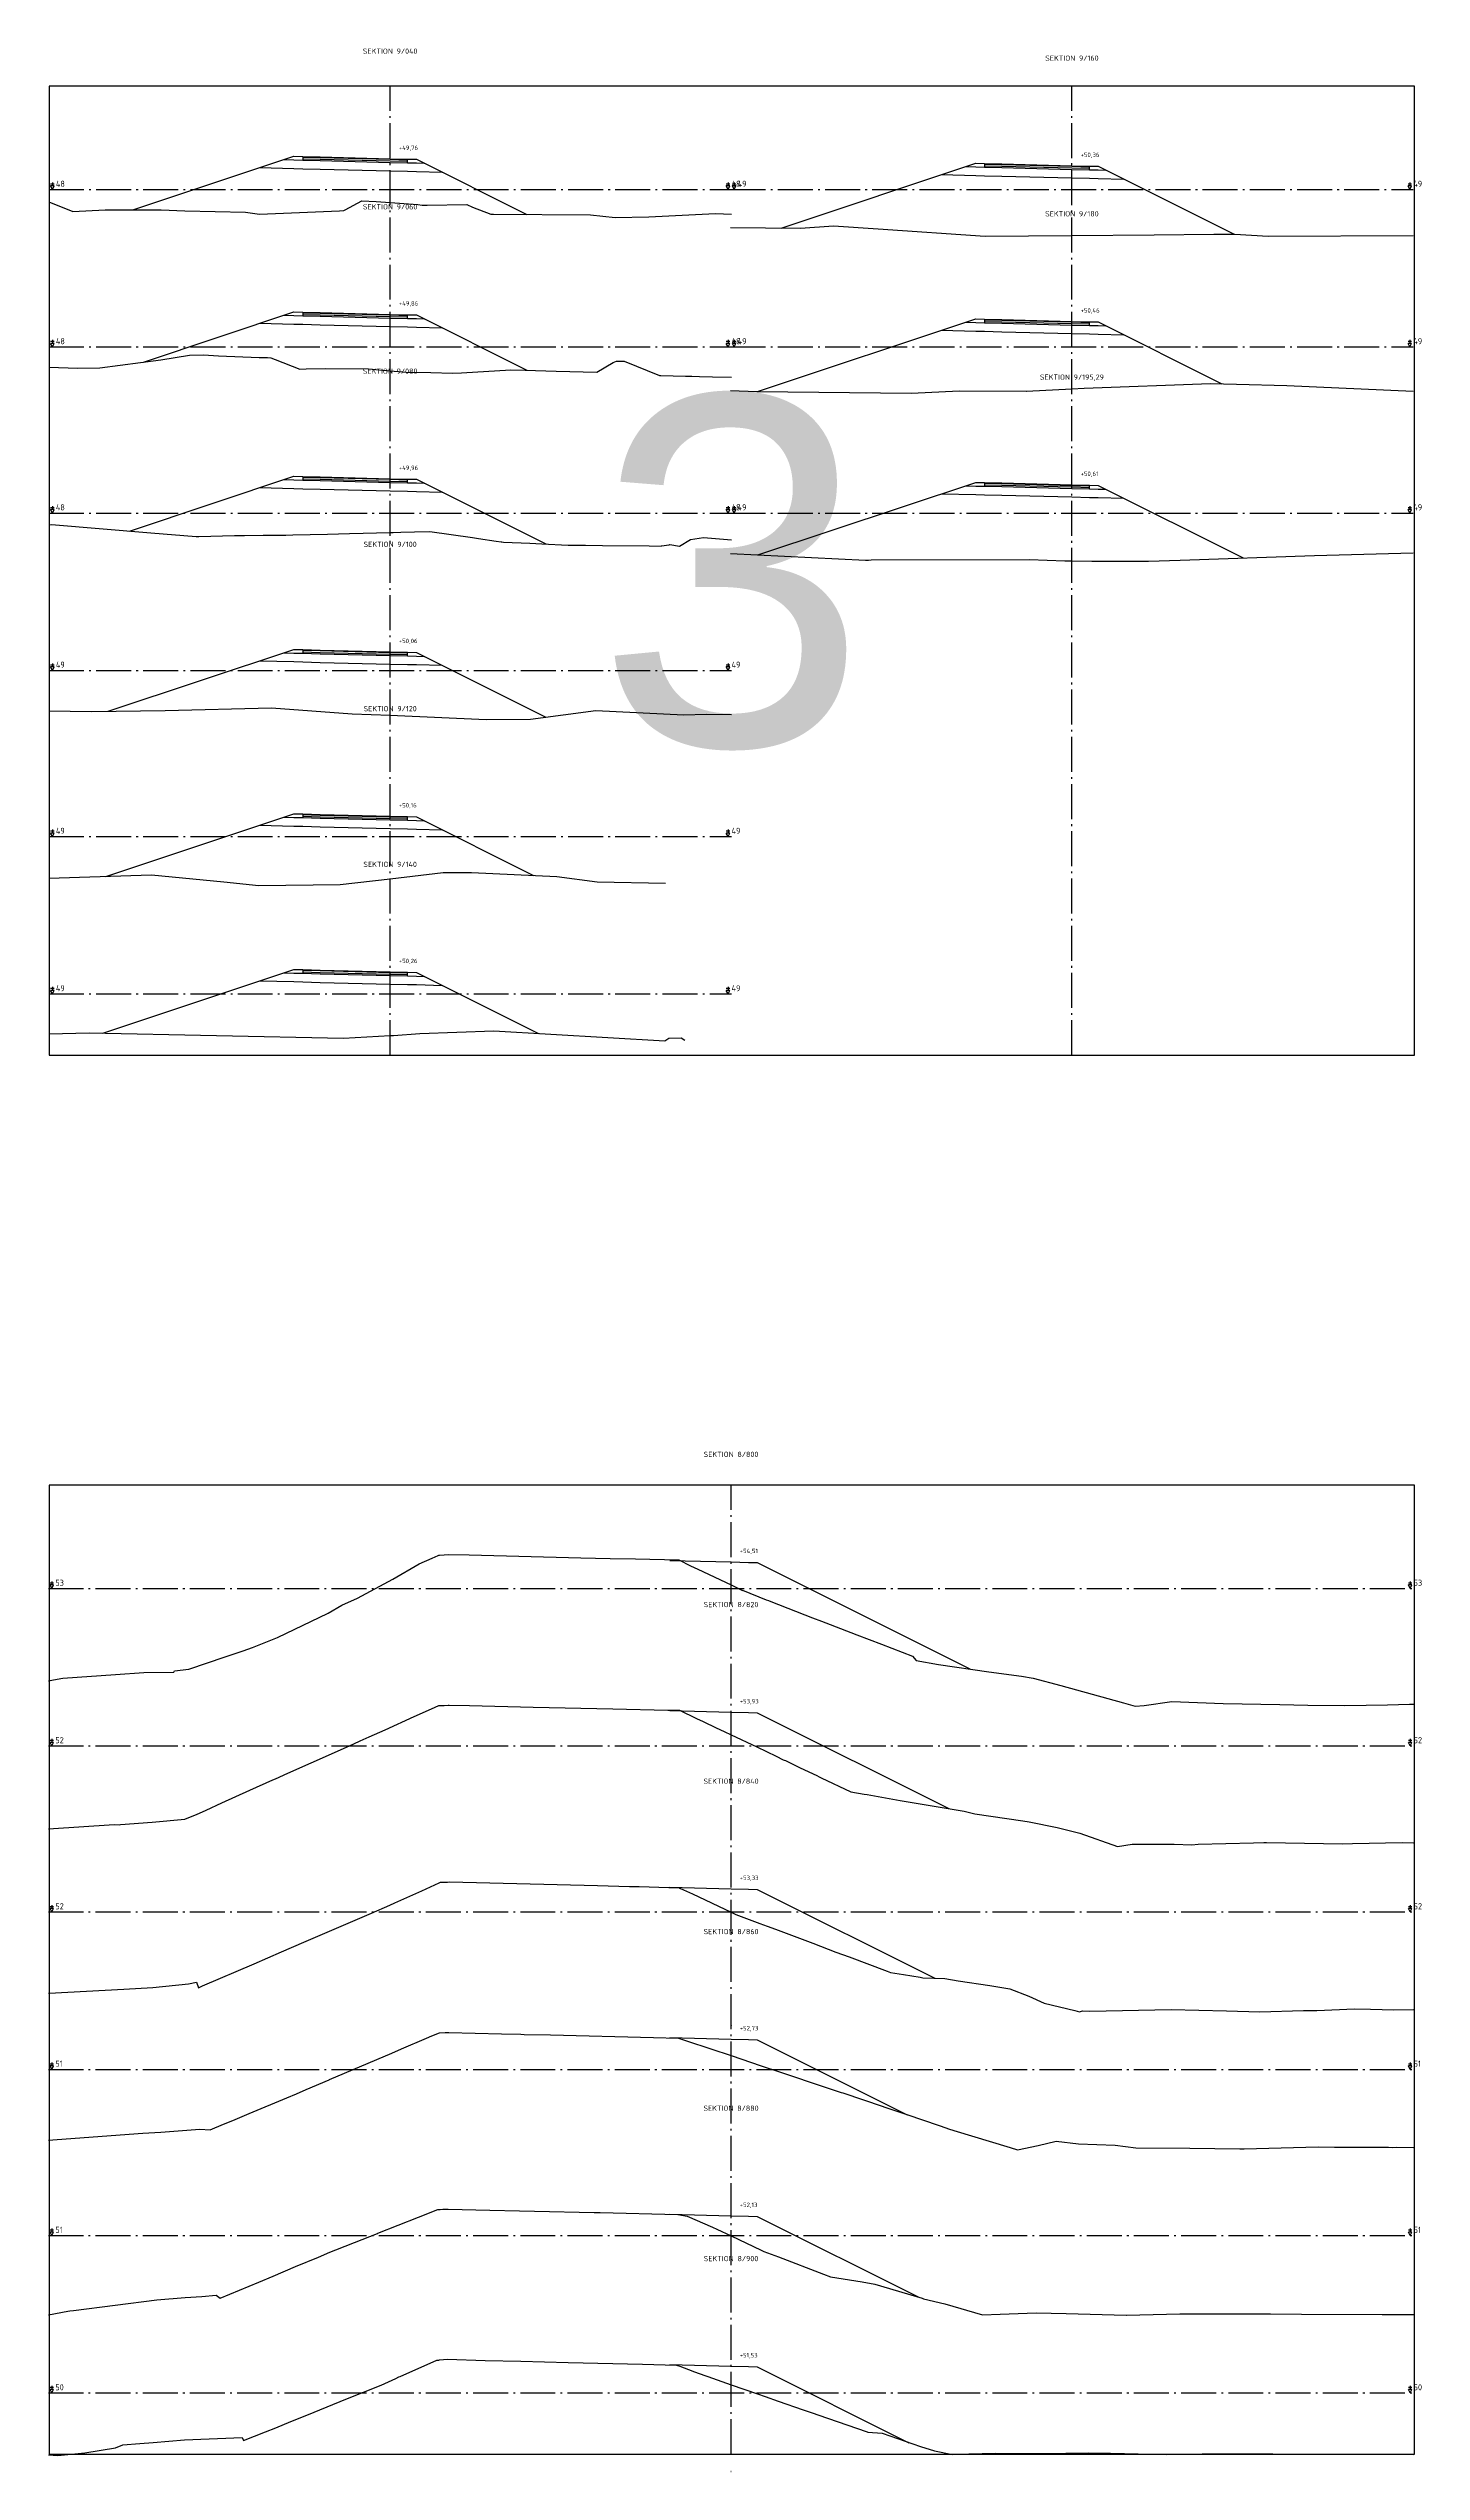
# Model space of a CAD drawing. Header units: metres. Extents: x 164066 to 165347, y 6228109 to 6230364.
# Drawn here: x 164237.7 to 164316.3, y 6229083.2 to 6229221.7 of the extents above; entities that cross this region are included whole.
import ezdxf
from ezdxf.enums import TextEntityAlignment as Align

# ---------------------------------------------------------------- set-up
doc = ezdxf.new("R2010")
doc.units = ezdxf.units.M
doc.header["$LTSCALE"] = 0.1
doc.linetypes.add('CENTRUMLINJE', pattern=[27, 20, -3, 1, -3])
doc.layers.get('DEFPOINTS').update_dxf_attribs({"color": 5})
for name, color, linetype in [('M-000', 7, 'Continuous'), ('M-372A', 3, 'Continuous'), ('M-374C', 6, 'Continuous'), ('M-374D', 4, 'Continuous'), ('M-374E', 4, 'Continuous'), ('M-374F', 4, 'Continuous'), ('M-374G', 4, 'Continuous'), ('M-374O', 4, 'Continuous'), ('M-374P', 4, 'Continuous'), ('M-374Q', 4, 'Continuous'), ('M-378A', 7, 'CENTRUMLINJE'), ('M-378AT', 4, 'Continuous'), ('M-378B', 4, 'CENTRUMLINJE'), ('M-378BT', 4, 'Continuous'), ('T19202X', 4, 'Continuous')]:
    doc.layers.add(name, color=color, linetype=linetype)
doc.styles.add('ARIAL', font='ARIAL.TTF')
doc.styles.add('ISO35', font='ISO3098', dxfattribs={"height": 3.5})
doc.styles.add('P_ISO_25', font='ISO', dxfattribs={"height": 2.5})
doc.styles.add('P_ISO_30', font='ISO', dxfattribs={"height": 3})

msp = doc.modelspace()

# ---------------------------------------------------------------- linework, layer by layer
at = {"layer": 'DEFPOINTS', "flags": 128}
msp.add_lwpolyline([(164237.76, 6229164.15), (164315.86, 6229164.15), (164315.86, 6229219.55), (164237.76, 6229219.55), (164237.76, 6229164.15)], dxfattribs=at)
at = {"layer": 'M-000'}
for points in [[(164237.76, 6229164.15), (164315.86, 6229164.15), (164315.86, 6229219.55), (164237.76, 6229219.55), (164237.76, 6229164.15)], [(164237.76, 6229084.15), (164315.86, 6229084.15), (164315.86, 6229139.55), (164237.76, 6229139.55), (164237.76, 6229084.15)]]:
    msp.add_lwpolyline(points, dxfattribs=at)
at = {"layer": 'M-372A', "linetype": 'Continuous'}
for points in [[(164237.74, 6229212.94), (164239.1, 6229212.4), (164240.96, 6229212.49), (164244.16, 6229212.48), (164245.51, 6229212.43), (164248.98, 6229212.35), (164249.79, 6229212.23), (164254.36, 6229212.43), (164254.62, 6229212.44), (164254.68, 6229212.48), (164255.64, 6229213), (164256.47, 6229212.97), (164257.26, 6229212.91), (164258.84, 6229212.79), (164259.09, 6229212.76), (164259.38, 6229212.75), (164261.64, 6229212.79), (164261.98, 6229212.64), (164263.03, 6229212.23), (164263.08, 6229212.23), (164263.18, 6229212.23), (164268.73, 6229212.21), (164270.14, 6229212.05), (164272.05, 6229212.09), (164275.88, 6229212.28), (164276.79, 6229212.23)], [(164276.74, 6229211.48), (164280.74, 6229211.43), (164282.63, 6229211.58), (164285.18, 6229211.4), (164291.29, 6229210.99), (164296.26, 6229211.02), (164300.96, 6229211.05), (164304.38, 6229211.09), (164305.59, 6229211.09), (164307.48, 6229210.99), (164315.79, 6229211.02)], [(164237.74, 6229203.49), (164239.4, 6229203.43), (164240.65, 6229203.46), (164244.15, 6229203.91), (164245.78, 6229204.17), (164246.59, 6229204.19), (164247.45, 6229204.13), (164249.76, 6229204.05), (164250.25, 6229204.04), (164250.43, 6229204.03), (164250.68, 6229203.93), (164252.1, 6229203.38), (164252.45, 6229203.39), (164253.55, 6229203.41), (164256.03, 6229203.39), (164257.26, 6229203.28), (164258.18, 6229203.2), (164259.58, 6229203.18), (164260.82, 6229203.14), (164261.35, 6229203.17), (164264.17, 6229203.33), (164264.98, 6229203.32), (164266.75, 6229203.27), (164269.08, 6229203.21), (164270.01, 6229203.75), (164270.2, 6229203.83), (164270.65, 6229203.84), (164272.67, 6229203.01), (164272.75, 6229203.01), (164274.15, 6229202.98), (164274.51, 6229202.97), (164274.95, 6229202.96), (164275.7, 6229202.94), (164276.79, 6229202.91)], [(164276.74, 6229202.16), (164278.24, 6229202.09), (164287.09, 6229202.01), (164289.82, 6229202.14), (164293.65, 6229202.11), (164293.66, 6229202.11), (164296.26, 6229202.25), (164296.96, 6229202.29), (164304.19, 6229202.55), (164305.68, 6229202.52), (164308.56, 6229202.44), (164315.79, 6229202.11)], [(164237.74, 6229194.48), (164237.89, 6229194.49), (164243.57, 6229194.01), (164246.16, 6229193.8), (164246.31, 6229193.81), (164248.36, 6229193.86), (164248.93, 6229193.87), (164249.99, 6229193.88), (164251.3, 6229193.89), (164251.7, 6229193.9), (164253.68, 6229193.94), (164254.93, 6229193.98), (164257.26, 6229194.03), (164257.27, 6229194.03), (164257.43, 6229194.04), (164257.88, 6229194.05), (164258.65, 6229194.07), (164259.54, 6229194.09), (164261.97, 6229193.74), (164262.32, 6229193.69), (164263.32, 6229193.54), (164263.62, 6229193.5), (164263.62, 6229193.5), (164263.65, 6229193.5), (164263.75, 6229193.49), (164265.25, 6229193.42), (164265.93, 6229193.39), (164267.44, 6229193.32), (164268.43, 6229193.31), (164269.4, 6229193.3), (164272.07, 6229193.27), (164272.76, 6229193.26), (164272.79, 6229193.27), (164273.23, 6229193.33), (164273.26, 6229193.34), (164273.81, 6229193.26), (164274.44, 6229193.63), (164275.18, 6229193.74), (164276.79, 6229193.61)], [(164276.74, 6229192.83), (164284.46, 6229192.46), (164284.63, 6229192.46), (164284.78, 6229192.47), (164293.84, 6229192.5), (164295.85, 6229192.41), (164296.26, 6229192.41), (164297.4, 6229192.39), (164300.65, 6229192.39), (164302.45, 6229192.46), (164310.14, 6229192.72), (164315.79, 6229192.87)], [(164237.74, 6229183.84), (164240.18, 6229183.8), (164244.39, 6229183.86), (164250.48, 6229184), (164255.09, 6229183.67), (164257.26, 6229183.58), (164262.76, 6229183.35), (164265.29, 6229183.36), (164269.03, 6229183.85), (164274.06, 6229183.6), (164275.33, 6229183.64), (164276.79, 6229183.63)], [(164237.74, 6229174.26), (164243.6, 6229174.45), (164247.74, 6229174.05), (164249.75, 6229173.84), (164254.4, 6229173.9), (164257.26, 6229174.23), (164260.3, 6229174.59), (164261.29, 6229174.6), (164261.92, 6229174.59), (164266.79, 6229174.37), (164269.11, 6229174.06), (164273.02, 6229173.99)], [(164237.74, 6229165.36), (164240.07, 6229165.43), (164254.6, 6229165.12), (164257.26, 6229165.27), (164257.46, 6229165.28), (164258.96, 6229165.39), (164263.19, 6229165.53), (164272.98, 6229164.97), (164273.2, 6229165.11), (164273.91, 6229165.13), (164274.12, 6229165.01)]]:
    msp.add_lwpolyline(points, dxfattribs=at)
at = {"layer": 'M-372A', "color": 3, "linetype": 'Continuous'}
for points in [[(164237.71, 6229128.36), (164238.01, 6229128.42), (164238.54, 6229128.53), (164241.55, 6229128.73), (164243.17, 6229128.84), (164244.89, 6229128.86), (164244.93, 6229128.94), (164245.74, 6229129.03), (164247.82, 6229129.75), (164248.85, 6229130.08), (164249.39, 6229130.28), (164250.82, 6229130.85), (164253.72, 6229132.24), (164254.5, 6229132.7), (164255.4, 6229133.09), (164257.42, 6229134.19), (164258.93, 6229135.05), (164259.66, 6229135.38), (164260, 6229135.53), (164260.04, 6229135.55), (164260.08, 6229135.55), (164260.35, 6229135.57), (164260.59, 6229135.59), (164261.79, 6229135.57), (164268.17, 6229135.41), (164269.85, 6229135.37), (164271.29, 6229135.34), (164273.78, 6229135.28), (164274.45, 6229134.95), (164274.86, 6229134.76), (164276.76, 6229133.85), (164277.42, 6229133.53), (164277.42, 6229133.55), (164278.77, 6229133.01), (164278.9, 6229132.96), (164279.03, 6229132.91), (164281.43, 6229131.98), (164281.94, 6229131.78), (164282.44, 6229131.59), (164283.95, 6229131), (164285.36, 6229130.46), (164287.14, 6229129.77), (164287.36, 6229129.54), (164288.62, 6229129.31), (164291.51, 6229128.89), (164293.38, 6229128.64), (164294.05, 6229128.53), (164295.63, 6229128.1), (164299.21, 6229127.11), (164299.88, 6229126.92), (164300.4, 6229126.96), (164301.98, 6229127.19), (164304.92, 6229127.08), (164308.15, 6229127.01), (164309.76, 6229126.97), (164311.87, 6229126.96), (164314.32, 6229127), (164315.57, 6229127.03), (164315.81, 6229127.04)], [(164237.71, 6229119.91), (164241.48, 6229120.15), (164241.76, 6229120.13), (164241.84, 6229120.15), (164243.65, 6229120.28), (164245.52, 6229120.45), (164246.12, 6229120.71), (164246.18, 6229120.73), (164246.74, 6229120.98), (164247.64, 6229121.39), (164249.24, 6229122.11), (164250.55, 6229122.7), (164250.7, 6229122.76), (164251.4, 6229123.08), (164252.75, 6229123.68), (164254.76, 6229124.58), (164255.19, 6229124.77), (164255.55, 6229124.93), (164256.06, 6229125.16), (164256.98, 6229125.57), (164258.64, 6229126.32), (164259.62, 6229126.76), (164260.05, 6229126.95), (164260.36, 6229126.96), (164260.58, 6229126.97), (164260.63, 6229126.98), (164261.8, 6229126.95), (164265.44, 6229126.87), (164270, 6229126.77), (164273.14, 6229126.7), (164273.65, 6229126.69), (164273.81, 6229126.69), (164274.79, 6229126.22), (164275.16, 6229126.05), (164275.92, 6229125.69), (164276.36, 6229125.48), (164276.76, 6229125.29), (164278.24, 6229124.59), (164279.34, 6229124.06), (164279.75, 6229123.86), (164279.81, 6229123.84), (164279.87, 6229123.81), (164280.72, 6229123.4), (164281.66, 6229122.95), (164281.81, 6229122.88), (164281.91, 6229122.83), (164283.62, 6229122.02), (164284.37, 6229121.89), (164284.54, 6229121.87), (164284.75, 6229121.83), (164284.97, 6229121.8), (164286.44, 6229121.52), (164290.1, 6229120.92), (164290.7, 6229120.76), (164293.46, 6229120.36), (164293.82, 6229120.31), (164295.41, 6229119.99), (164296.71, 6229119.66), (164298.86, 6229118.89), (164299.7, 6229119.02), (164302.11, 6229119.02), (164303.13, 6229119), (164303.48, 6229119.02), (164306.65, 6229119.1), (164307.24, 6229119.12), (164307.39, 6229119.12), (164311.74, 6229119.05), (164312.32, 6229119.07), (164315.15, 6229119.13), (164315.81, 6229119.11)], [(164237.71, 6229110.51), (164237.76, 6229110.51), (164242.03, 6229110.74), (164243.69, 6229110.84), (164245.73, 6229111.04), (164246.19, 6229111.14), (164246.29, 6229110.82), (164246.53, 6229110.92), (164249.48, 6229112.19), (164251.04, 6229112.87), (164252.33, 6229113.43), (164253.92, 6229114.11), (164256.19, 6229115.09), (164257.24, 6229115.55), (164257.52, 6229115.67), (164259.07, 6229116.36), (164260.07, 6229116.81), (164260.14, 6229116.85), (164260.54, 6229116.86), (164260.66, 6229116.87), (164269.13, 6229116.66), (164270.95, 6229116.61), (164271.51, 6229116.6), (164273.21, 6229116.56), (164273.77, 6229116.55), (164273.87, 6229116.5), (164274.56, 6229116.18), (164276.76, 6229115.14), (164277.03, 6229115.01), (164278.41, 6229114.49), (164278.82, 6229114.34), (164279.3, 6229114.16), (164281.44, 6229113.36), (164282.76, 6229112.86), (164283.52, 6229112.58), (164285.69, 6229111.76), (164285.88, 6229111.69), (164286.63, 6229111.57), (164287.58, 6229111.42), (164287.73, 6229111.39), (164289, 6229111.34), (164289.75, 6229111.22), (164291.56, 6229110.95), (164292.71, 6229110.76), (164293.8, 6229110.33), (164294.67, 6229109.93), (164296.42, 6229109.51), (164296.7, 6229109.44), (164296.87, 6229109.5), (164297.28, 6229109.47), (164301.94, 6229109.57), (164305.1, 6229109.49), (164307.01, 6229109.45), (164309.5, 6229109.51), (164310.28, 6229109.52), (164312.42, 6229109.61), (164313.34, 6229109.59), (164314.68, 6229109.55), (164315.8, 6229109.57), (164315.81, 6229109.57)], [(164237.71, 6229102.11), (164238.21, 6229102.15), (164243.11, 6229102.5), (164244.14, 6229102.56), (164246.37, 6229102.73), (164246.96, 6229102.69), (164247.73, 6229103.01), (164248.26, 6229103.23), (164249.19, 6229103.62), (164251.35, 6229104.53), (164251.9, 6229104.76), (164252.46, 6229105), (164253.78, 6229105.56), (164253.8, 6229105.57), (164257.35, 6229107.08), (164257.91, 6229107.32), (164259.35, 6229107.93), (164259.65, 6229108.06), (164260.08, 6229108.24), (164260.4, 6229108.25), (164260.45, 6229108.25), (164260.61, 6229108.26), (164263.64, 6229108.19), (164264.74, 6229108.16), (164264.93, 6229108.15), (164266.43, 6229108.12), (164272.33, 6229107.98), (164273.76, 6229107.94), (164274.21, 6229107.79), (164275.6, 6229107.33), (164276.76, 6229106.94), (164278.49, 6229106.36), (164279.59, 6229105.99), (164279.82, 6229105.91), (164281.92, 6229105.21), (164282.95, 6229104.87), (164283.06, 6229104.83), (164283.16, 6229104.8), (164285.47, 6229104.02), (164285.51, 6229104.01), (164286.81, 6229103.57), (164288.67, 6229102.94), (164289.04, 6229102.81), (164289.2, 6229102.76), (164289.5, 6229102.65), (164292.72, 6229101.68), (164293.15, 6229101.55), (164294.34, 6229101.8), (164295.36, 6229102.04), (164296.64, 6229101.89), (164298.74, 6229101.82), (164299.91, 6229101.67), (164303, 6229101.65), (164305.87, 6229101.6), (164306.01, 6229101.6), (164306.12, 6229101.6), (164310.35, 6229101.72), (164311.28, 6229101.7), (164314.37, 6229101.7), (164314.6, 6229101.69), (164314.82, 6229101.7), (164315.81, 6229101.69)], [(164237.71, 6229092.11), (164238.82, 6229092.33), (164238.93, 6229092.34), (164239.14, 6229092.37), (164243.91, 6229092.98), (164245.54, 6229093.1), (164246.48, 6229093.17), (164247.31, 6229093.24), (164247.53, 6229093.06), (164249.75, 6229093.99), (164250.57, 6229094.33), (164251.85, 6229094.87), (164253.16, 6229095.42), (164253.81, 6229095.69), (164254.16, 6229095.83), (164255.22, 6229096.25), (164256.53, 6229096.77), (164256.54, 6229096.77), (164256.55, 6229096.77), (164256.56, 6229096.78), (164258.89, 6229097.7), (164259.99, 6229098.13), (164260.12, 6229098.14), (164260.27, 6229098.15), (164260.58, 6229098.16), (164262.96, 6229098.1), (164264.67, 6229098.06), (164265.51, 6229098.05), (164268.93, 6229097.96), (164269.28, 6229097.96), (164273.72, 6229097.85), (164274.25, 6229097.75), (164275.7, 6229097.13), (164275.95, 6229097.02), (164276.76, 6229096.63), (164278.48, 6229095.81), (164278.64, 6229095.74), (164279.47, 6229095.44), (164282.05, 6229094.44), (164282.45, 6229094.28), (164284.26, 6229094), (164284.99, 6229093.86), (164287.38, 6229093.17), (164287.69, 6229093.06), (164287.77, 6229093.03), (164289, 6229092.75), (164291.14, 6229092.11), (164292.16, 6229092.16), (164294.22, 6229092.22), (164295.93, 6229092.19), (164299.37, 6229092.1), (164299.38, 6229092.1), (164302.43, 6229092.17), (164304.63, 6229092.18), (164307.62, 6229092.18), (164309.39, 6229092.15), (164314, 6229092.13), (164314.53, 6229092.13), (164315.15, 6229092.13), (164315.81, 6229092.14)], [(164237.71, 6229084.1), (164238.25, 6229084.08), (164239.79, 6229084.23), (164241.55, 6229084.5), (164241.96, 6229084.68), (164242.94, 6229084.75), (164243.71, 6229084.82), (164245.5, 6229084.96), (164248.8, 6229085.1), (164248.88, 6229084.92), (164250.14, 6229085.43), (164250.72, 6229085.66), (164251.58, 6229086.01), (164252.02, 6229086.19), (164252.91, 6229086.55), (164254.73, 6229087.29), (164256.74, 6229088.1), (164257.58, 6229088.48), (164257.76, 6229088.56), (164257.84, 6229088.59), (164259.93, 6229089.52), (164260.04, 6229089.53), (164260.09, 6229089.54), (164260.54, 6229089.57), (164262.7, 6229089.51), (164264.74, 6229089.46), (164267.45, 6229089.39), (164271.7, 6229089.29), (164273.65, 6229089.24), (164273.84, 6229089.17), (164274.32, 6229088.99), (164274.68, 6229088.86), (164275.27, 6229088.64), (164275.43, 6229088.58), (164276.76, 6229088.12), (164278.28, 6229087.59), (164278.71, 6229087.44), (164279.46, 6229087.18), (164280.88, 6229086.69), (164281.46, 6229086.49), (164281.73, 6229086.39), (164284.54, 6229085.42), (164284.59, 6229085.4), (164285.4, 6229085.34), (164287.6, 6229084.58), (164288.4, 6229084.34), (164289.43, 6229084.13), (164290.37, 6229084.17), (164291.87, 6229084.2), (164293.56, 6229084.18), (164294.61, 6229084.18), (164297.2, 6229084.22), (164298.47, 6229084.21), (164301.66, 6229084.13), (164303.72, 6229084.17), (164307.76, 6229084.16), (164308.4, 6229084.14), (164308.98, 6229084.15), (164309.9, 6229084.14), (164314.38, 6229084.14), (164315.81, 6229084.13)]]:
    msp.add_lwpolyline(points, dxfattribs=at)
at = {"layer": 'M-374C', "linetype": 'Continuous'}
for points in [[(164242.55, 6229212.48), (164251.76, 6229215.55), (164252.26, 6229215.54), (164253.26, 6229215.51), (164257.26, 6229215.41), (164258.26, 6229215.39), (164258.76, 6229215.38), (164265.08, 6229212.22)], [(164279.63, 6229211.44), (164290.76, 6229215.15), (164291.26, 6229215.14), (164292.26, 6229215.11), (164296.26, 6229215.01), (164297.26, 6229214.99), (164297.76, 6229214.98), (164305.54, 6229211.09)], [(164243.15, 6229203.78), (164251.76, 6229206.65), (164252.26, 6229206.64), (164253.26, 6229206.61), (164257.26, 6229206.51), (164258.26, 6229206.49), (164258.76, 6229206.48), (164265.08, 6229203.32)], [(164278.27, 6229202.09), (164290.76, 6229206.25), (164291.26, 6229206.24), (164292.26, 6229206.21), (164296.26, 6229206.11), (164297.26, 6229206.09), (164297.76, 6229206.08), (164304.84, 6229202.54)], [(164242.35, 6229194.11), (164251.76, 6229197.25), (164252.26, 6229197.24), (164253.26, 6229197.21), (164257.26, 6229197.11), (164258.26, 6229197.09), (164258.76, 6229197.08), (164266.16, 6229193.38)], [(164278.3, 6229192.75), (164290.76, 6229196.9), (164291.26, 6229196.89), (164292.26, 6229196.87), (164296.26, 6229196.77), (164297.26, 6229196.74), (164297.76, 6229196.73), (164306.05, 6229192.58)], [(164241.14, 6229183.81), (164251.76, 6229187.35), (164252.26, 6229187.34), (164253.26, 6229187.31), (164257.26, 6229187.21), (164258.26, 6229187.19), (164258.76, 6229187.18), (164266.16, 6229183.48)], [(164241, 6229174.37), (164251.76, 6229177.95), (164252.26, 6229177.94), (164253.26, 6229177.91), (164257.26, 6229177.81), (164258.26, 6229177.79), (164258.76, 6229177.78), (164265.46, 6229174.43)], [(164240.83, 6229165.41), (164251.76, 6229169.05), (164252.26, 6229169.04), (164253.26, 6229169.01), (164257.26, 6229168.91), (164258.26, 6229168.89), (164258.76, 6229168.88), (164265.75, 6229165.38)]]:
    msp.add_lwpolyline(points, dxfattribs=at)
at = {"layer": 'M-374C', "color": 6, "linetype": 'Continuous'}
for points in [[(164273.26, 6229135.25), (164276.76, 6229135.17), (164277.76, 6229135.14), (164278.26, 6229135.13), (164290.43, 6229129.05)], [(164273.26, 6229126.67), (164276.76, 6229126.58), (164277.76, 6229126.56), (164278.26, 6229126.54), (164289.22, 6229121.07)], [(164273.26, 6229116.57), (164276.76, 6229116.48), (164277.76, 6229116.46), (164278.26, 6229116.44), (164288.42, 6229111.37)], [(164273.26, 6229107.97), (164276.76, 6229107.88), (164277.76, 6229107.86), (164278.26, 6229107.84), (164286.83, 6229103.56)], [(164273.26, 6229097.87), (164276.76, 6229097.78), (164277.76, 6229097.76), (164278.26, 6229097.74), (164287.51, 6229093.12)], [(164273.26, 6229089.27), (164276.76, 6229089.18), (164277.76, 6229089.16), (164278.26, 6229089.14), (164286.94, 6229084.8)]]:
    msp.add_lwpolyline(points, dxfattribs=at)
at = {"layer": 'M-374D', "linetype": 'Continuous'}
for points in [[(164249.81, 6229214.9), (164251.76, 6229214.85), (164252.26, 6229214.84), (164252.26, 6229214.84), (164253.26, 6229214.81), (164257.26, 6229214.71), (164257.26, 6229214.71), (164258.26, 6229214.69), (164258.76, 6229214.68), (164260.24, 6229214.64)], [(164288.81, 6229214.5), (164290.76, 6229214.45), (164291.26, 6229214.44), (164291.26, 6229214.44), (164292.26, 6229214.41), (164296.26, 6229214.31), (164296.26, 6229214.31), (164297.26, 6229214.29), (164297.76, 6229214.28), (164299.24, 6229214.24)], [(164249.81, 6229206), (164251.76, 6229205.95), (164252.26, 6229205.94), (164252.26, 6229205.94), (164253.26, 6229205.91), (164257.26, 6229205.81), (164257.26, 6229205.81), (164258.26, 6229205.79), (164258.76, 6229205.78), (164260.24, 6229205.74)], [(164288.81, 6229205.6), (164290.76, 6229205.55), (164291.26, 6229205.54), (164291.26, 6229205.54), (164292.26, 6229205.51), (164296.26, 6229205.41), (164296.26, 6229205.41), (164297.26, 6229205.39), (164297.76, 6229205.38), (164299.24, 6229205.34)], [(164249.81, 6229196.6), (164251.76, 6229196.55), (164252.26, 6229196.54), (164252.26, 6229196.54), (164253.26, 6229196.51), (164257.26, 6229196.41), (164257.26, 6229196.41), (164258.26, 6229196.39), (164258.76, 6229196.38), (164260.24, 6229196.34)], [(164288.81, 6229196.25), (164290.76, 6229196.2), (164291.26, 6229196.19), (164291.26, 6229196.19), (164292.26, 6229196.17), (164296.26, 6229196.07), (164296.26, 6229196.07), (164297.26, 6229196.04), (164297.76, 6229196.03), (164299.24, 6229195.99)], [(164249.81, 6229186.7), (164251.76, 6229186.65), (164252.26, 6229186.64), (164252.26, 6229186.64), (164253.26, 6229186.61), (164257.26, 6229186.51), (164257.26, 6229186.51), (164258.26, 6229186.49), (164258.76, 6229186.48), (164260.24, 6229186.44)], [(164249.81, 6229177.3), (164251.76, 6229177.25), (164252.26, 6229177.24), (164252.26, 6229177.24), (164253.26, 6229177.21), (164257.26, 6229177.11), (164257.26, 6229177.11), (164258.26, 6229177.09), (164258.76, 6229177.08), (164260.24, 6229177.04)], [(164249.81, 6229168.4), (164251.76, 6229168.35), (164252.26, 6229168.34), (164252.26, 6229168.34), (164253.26, 6229168.31), (164257.26, 6229168.21), (164257.26, 6229168.21), (164258.26, 6229168.19), (164258.76, 6229168.18), (164260.24, 6229168.14)]]:
    msp.add_lwpolyline(points, dxfattribs=at)
at = {"layer": 'M-374E', "linetype": 'Continuous'}
for points in [[(164251.18, 6229215.36), (164251.76, 6229215.34), (164252.26, 6229215.33), (164252.26, 6229215.33), (164253.26, 6229215.3), (164257.26, 6229215.2), (164257.26, 6229215.2), (164258.26, 6229215.18), (164258.76, 6229215.17), (164259.21, 6229215.15)], [(164290.18, 6229214.96), (164290.76, 6229214.94), (164291.26, 6229214.93), (164291.26, 6229214.93), (164292.26, 6229214.9), (164296.26, 6229214.8), (164296.26, 6229214.8), (164297.26, 6229214.78), (164297.76, 6229214.77), (164298.21, 6229214.75)], [(164251.18, 6229206.46), (164251.76, 6229206.44), (164252.26, 6229206.43), (164252.26, 6229206.43), (164253.26, 6229206.4), (164257.26, 6229206.3), (164257.26, 6229206.3), (164258.26, 6229206.28), (164258.76, 6229206.27), (164259.21, 6229206.25)], [(164290.18, 6229206.06), (164290.76, 6229206.04), (164291.26, 6229206.03), (164291.26, 6229206.03), (164292.26, 6229206), (164296.26, 6229205.9), (164296.26, 6229205.9), (164297.26, 6229205.88), (164297.76, 6229205.87), (164298.21, 6229205.86)], [(164251.18, 6229197.06), (164251.76, 6229197.04), (164252.26, 6229197.03), (164252.26, 6229197.03), (164253.26, 6229197), (164257.26, 6229196.9), (164257.26, 6229196.9), (164258.26, 6229196.88), (164258.76, 6229196.87), (164259.21, 6229196.85)], [(164290.18, 6229196.71), (164290.76, 6229196.69), (164291.26, 6229196.68), (164291.26, 6229196.68), (164292.26, 6229196.66), (164296.26, 6229196.56), (164296.26, 6229196.56), (164297.26, 6229196.53), (164297.76, 6229196.52), (164298.21, 6229196.51)], [(164251.18, 6229187.16), (164251.76, 6229187.14), (164252.26, 6229187.13), (164252.26, 6229187.13), (164253.26, 6229187.1), (164257.26, 6229187), (164257.26, 6229187), (164258.26, 6229186.98), (164258.76, 6229186.97), (164259.21, 6229186.95)], [(164251.18, 6229177.76), (164251.76, 6229177.74), (164252.26, 6229177.73), (164252.26, 6229177.73), (164253.26, 6229177.7), (164257.26, 6229177.6), (164257.26, 6229177.6), (164258.26, 6229177.58), (164258.76, 6229177.57), (164259.21, 6229177.55)], [(164251.18, 6229168.86), (164251.76, 6229168.84), (164252.26, 6229168.83), (164252.26, 6229168.83), (164253.26, 6229168.8), (164257.26, 6229168.7), (164257.26, 6229168.7), (164258.26, 6229168.68), (164258.76, 6229168.67), (164259.21, 6229168.65)]]:
    msp.add_lwpolyline(points, dxfattribs=at)
at = {"layer": 'M-374F', "linetype": 'Continuous'}
for points in [[(164251.76, 6229215.55), (164251.76, 6229215.55), (164252.26, 6229215.54), (164252.26, 6229215.33), (164253.26, 6229215.3), (164257.26, 6229215.2), (164258.26, 6229215.18), (164258.26, 6229215.39), (164258.76, 6229215.38), (164258.76, 6229215.38)], [(164290.76, 6229215.15), (164290.76, 6229215.15), (164291.26, 6229215.14), (164291.26, 6229214.93), (164292.26, 6229214.9), (164296.26, 6229214.8), (164297.26, 6229214.78), (164297.26, 6229214.99), (164297.76, 6229214.98), (164297.76, 6229214.98)], [(164251.76, 6229206.65), (164251.76, 6229206.65), (164252.26, 6229206.64), (164252.26, 6229206.43), (164253.26, 6229206.4), (164257.26, 6229206.3), (164258.26, 6229206.28), (164258.26, 6229206.49), (164258.76, 6229206.48), (164258.76, 6229206.48)], [(164290.76, 6229206.25), (164290.76, 6229206.25), (164291.26, 6229206.24), (164291.26, 6229206.03), (164292.26, 6229206), (164296.26, 6229205.9), (164297.26, 6229205.88), (164297.26, 6229206.09), (164297.76, 6229206.08), (164297.76, 6229206.08)], [(164251.76, 6229197.25), (164251.76, 6229197.25), (164252.26, 6229197.24), (164252.26, 6229197.03), (164253.26, 6229197), (164257.26, 6229196.9), (164258.26, 6229196.88), (164258.26, 6229197.09), (164258.76, 6229197.08), (164258.76, 6229197.08)], [(164290.76, 6229196.9), (164290.76, 6229196.9), (164291.26, 6229196.89), (164291.26, 6229196.68), (164292.26, 6229196.66), (164296.26, 6229196.56), (164297.26, 6229196.53), (164297.26, 6229196.74), (164297.76, 6229196.73), (164297.76, 6229196.73)], [(164251.76, 6229187.35), (164251.76, 6229187.35), (164252.26, 6229187.34), (164252.26, 6229187.13), (164253.26, 6229187.1), (164257.26, 6229187), (164258.26, 6229186.98), (164258.26, 6229187.19), (164258.76, 6229187.18), (164258.76, 6229187.18)], [(164251.76, 6229177.95), (164251.76, 6229177.95), (164252.26, 6229177.94), (164252.26, 6229177.73), (164253.26, 6229177.7), (164257.26, 6229177.6), (164258.26, 6229177.58), (164258.26, 6229177.79), (164258.76, 6229177.78), (164258.76, 6229177.78)], [(164251.76, 6229169.05), (164251.76, 6229169.05), (164252.26, 6229169.04), (164252.26, 6229168.83), (164253.26, 6229168.8), (164257.26, 6229168.7), (164258.26, 6229168.68), (164258.26, 6229168.89), (164258.76, 6229168.88), (164258.76, 6229168.88)]]:
    msp.add_lwpolyline(points, dxfattribs=at)
at = {"layer": 'M-374G', "linetype": 'Continuous'}
for points in [[(164251.76, 6229215.55), (164251.76, 6229215.55), (164252.26, 6229215.54), (164252.26, 6229215.41), (164253.26, 6229215.38), (164257.26, 6229215.28), (164258.26, 6229215.26), (164258.26, 6229215.39), (164258.76, 6229215.38), (164258.76, 6229215.38)], [(164290.76, 6229215.15), (164290.76, 6229215.15), (164291.26, 6229215.14), (164291.26, 6229215.01), (164292.26, 6229214.98), (164296.26, 6229214.88), (164297.26, 6229214.86), (164297.26, 6229214.99), (164297.76, 6229214.98), (164297.76, 6229214.98)], [(164251.76, 6229206.65), (164251.76, 6229206.65), (164252.26, 6229206.64), (164252.26, 6229206.51), (164253.26, 6229206.48), (164257.26, 6229206.38), (164258.26, 6229206.36), (164258.26, 6229206.49), (164258.76, 6229206.48), (164258.76, 6229206.48)], [(164290.76, 6229206.25), (164290.76, 6229206.25), (164291.26, 6229206.24), (164291.26, 6229206.11), (164292.26, 6229206.08), (164296.26, 6229205.98), (164297.26, 6229205.96), (164297.26, 6229206.09), (164297.76, 6229206.08), (164297.76, 6229206.08)], [(164251.76, 6229197.25), (164251.76, 6229197.25), (164252.26, 6229197.24), (164252.26, 6229197.11), (164253.26, 6229197.08), (164257.26, 6229196.98), (164258.26, 6229196.96), (164258.26, 6229197.09), (164258.76, 6229197.08), (164258.76, 6229197.08)], [(164290.76, 6229196.9), (164290.76, 6229196.9), (164291.26, 6229196.89), (164291.26, 6229196.76), (164292.26, 6229196.74), (164296.26, 6229196.64), (164297.26, 6229196.61), (164297.26, 6229196.74), (164297.76, 6229196.73), (164297.76, 6229196.73)], [(164251.76, 6229187.35), (164251.76, 6229187.35), (164252.26, 6229187.34), (164252.26, 6229187.21), (164253.26, 6229187.18), (164257.26, 6229187.08), (164258.26, 6229187.06), (164258.26, 6229187.19), (164258.76, 6229187.18), (164258.76, 6229187.18)], [(164251.76, 6229177.95), (164251.76, 6229177.95), (164252.26, 6229177.94), (164252.26, 6229177.81), (164253.26, 6229177.78), (164257.26, 6229177.68), (164258.26, 6229177.66), (164258.26, 6229177.79), (164258.76, 6229177.78), (164258.76, 6229177.78)], [(164251.76, 6229169.05), (164251.76, 6229169.05), (164252.26, 6229169.04), (164252.26, 6229168.91), (164253.26, 6229168.88), (164257.26, 6229168.78), (164258.26, 6229168.76), (164258.26, 6229168.89), (164258.76, 6229168.88), (164258.76, 6229168.88)]]:
    msp.add_lwpolyline(points, dxfattribs=at)
at = {"layer": 'M-374O', "linetype": 'Continuous'}
for points in [[(164251.76, 6229215.55), (164251.76, 6229215.55), (164252.26, 6229215.54), (164252.26, 6229215.5), (164253.26, 6229215.48), (164257.26, 6229215.38), (164258.26, 6229215.35), (164258.26, 6229215.39), (164258.76, 6229215.38), (164258.76, 6229215.38)], [(164290.76, 6229215.15), (164290.76, 6229215.15), (164291.26, 6229215.14), (164291.26, 6229215.1), (164292.26, 6229215.08), (164296.26, 6229214.98), (164297.26, 6229214.95), (164297.26, 6229214.99), (164297.76, 6229214.98), (164297.76, 6229214.98)], [(164251.76, 6229206.65), (164251.76, 6229206.65), (164252.26, 6229206.64), (164252.26, 6229206.6), (164253.26, 6229206.58), (164257.26, 6229206.48), (164258.26, 6229206.45), (164258.26, 6229206.49), (164258.76, 6229206.48), (164258.76, 6229206.48)], [(164290.76, 6229206.25), (164290.76, 6229206.25), (164291.26, 6229206.24), (164291.26, 6229206.2), (164292.26, 6229206.18), (164296.26, 6229206.08), (164297.26, 6229206.05), (164297.26, 6229206.09), (164297.76, 6229206.08), (164297.76, 6229206.08)], [(164251.76, 6229197.25), (164251.76, 6229197.25), (164252.26, 6229197.24), (164252.26, 6229197.2), (164253.26, 6229197.18), (164257.26, 6229197.08), (164258.26, 6229197.05), (164258.26, 6229197.09), (164258.76, 6229197.08), (164258.76, 6229197.08)], [(164290.76, 6229196.9), (164290.76, 6229196.9), (164291.26, 6229196.89), (164291.26, 6229196.86), (164292.26, 6229196.83), (164296.26, 6229196.73), (164297.26, 6229196.71), (164297.26, 6229196.74), (164297.76, 6229196.73), (164297.76, 6229196.73)], [(164251.76, 6229187.35), (164251.76, 6229187.35), (164252.26, 6229187.34), (164252.26, 6229187.3), (164253.26, 6229187.28), (164257.26, 6229187.18), (164258.26, 6229187.15), (164258.26, 6229187.19), (164258.76, 6229187.18), (164258.76, 6229187.18)], [(164251.76, 6229177.95), (164251.76, 6229177.95), (164252.26, 6229177.94), (164252.26, 6229177.9), (164253.26, 6229177.88), (164257.26, 6229177.78), (164258.26, 6229177.75), (164258.26, 6229177.79), (164258.76, 6229177.78), (164258.76, 6229177.78)], [(164251.76, 6229169.05), (164251.76, 6229169.05), (164252.26, 6229169.04), (164252.26, 6229169), (164253.26, 6229168.98), (164257.26, 6229168.88), (164258.26, 6229168.85), (164258.26, 6229168.89), (164258.76, 6229168.88), (164258.76, 6229168.88)]]:
    msp.add_lwpolyline(points, dxfattribs=at)
at = {"layer": 'M-374P', "linetype": 'Continuous'}
for points in [[(164251.76, 6229215.55), (164251.76, 6229215.55), (164252.26, 6229215.54), (164252.26, 6229215.41), (164253.26, 6229215.38), (164257.26, 6229215.28), (164258.26, 6229215.26), (164258.26, 6229215.39), (164258.76, 6229215.38), (164258.76, 6229215.38)], [(164290.76, 6229215.15), (164290.76, 6229215.15), (164291.26, 6229215.14), (164291.26, 6229215.01), (164292.26, 6229214.98), (164296.26, 6229214.88), (164297.26, 6229214.86), (164297.26, 6229214.99), (164297.76, 6229214.98), (164297.76, 6229214.98)], [(164251.76, 6229206.65), (164251.76, 6229206.65), (164252.26, 6229206.64), (164252.26, 6229206.51), (164253.26, 6229206.48), (164257.26, 6229206.38), (164258.26, 6229206.36), (164258.26, 6229206.49), (164258.76, 6229206.48), (164258.76, 6229206.48)], [(164290.76, 6229206.25), (164290.76, 6229206.25), (164291.26, 6229206.24), (164291.26, 6229206.11), (164292.26, 6229206.08), (164296.26, 6229205.98), (164297.26, 6229205.96), (164297.26, 6229206.09), (164297.76, 6229206.08), (164297.76, 6229206.08)], [(164251.76, 6229197.25), (164251.76, 6229197.25), (164252.26, 6229197.24), (164252.26, 6229197.11), (164253.26, 6229197.08), (164257.26, 6229196.98), (164258.26, 6229196.96), (164258.26, 6229197.09), (164258.76, 6229197.08), (164258.76, 6229197.08)], [(164290.76, 6229196.9), (164290.76, 6229196.9), (164291.26, 6229196.89), (164291.26, 6229196.76), (164292.26, 6229196.74), (164296.26, 6229196.64), (164297.26, 6229196.61), (164297.26, 6229196.74), (164297.76, 6229196.73), (164297.76, 6229196.73)], [(164251.76, 6229187.35), (164251.76, 6229187.35), (164252.26, 6229187.34), (164252.26, 6229187.21), (164253.26, 6229187.18), (164257.26, 6229187.08), (164258.26, 6229187.06), (164258.26, 6229187.19), (164258.76, 6229187.18), (164258.76, 6229187.18)], [(164251.76, 6229177.95), (164251.76, 6229177.95), (164252.26, 6229177.94), (164252.26, 6229177.81), (164253.26, 6229177.78), (164257.26, 6229177.68), (164258.26, 6229177.66), (164258.26, 6229177.79), (164258.76, 6229177.78), (164258.76, 6229177.78)], [(164251.76, 6229169.05), (164251.76, 6229169.05), (164252.26, 6229169.04), (164252.26, 6229168.91), (164253.26, 6229168.88), (164257.26, 6229168.78), (164258.26, 6229168.76), (164258.26, 6229168.89), (164258.76, 6229168.88), (164258.76, 6229168.88)]]:
    msp.add_lwpolyline(points, dxfattribs=at)
at = {"layer": 'M-374Q', "linetype": 'Continuous'}
for points in [[(164249.81, 6229214.9), (164251.76, 6229214.85), (164252.26, 6229214.84), (164252.26, 6229214.84), (164253.26, 6229214.81), (164257.26, 6229214.71), (164257.26, 6229214.71), (164258.26, 6229214.69), (164258.76, 6229214.68), (164260.24, 6229214.64)], [(164288.81, 6229214.5), (164290.76, 6229214.45), (164291.26, 6229214.44), (164291.26, 6229214.44), (164292.26, 6229214.41), (164296.26, 6229214.31), (164296.26, 6229214.31), (164297.26, 6229214.29), (164297.76, 6229214.28), (164299.24, 6229214.24)], [(164249.81, 6229206), (164251.76, 6229205.95), (164252.26, 6229205.94), (164252.26, 6229205.94), (164253.26, 6229205.91), (164257.26, 6229205.81), (164257.26, 6229205.81), (164258.26, 6229205.79), (164258.76, 6229205.78), (164260.24, 6229205.74)], [(164288.81, 6229205.6), (164290.76, 6229205.55), (164291.26, 6229205.54), (164291.26, 6229205.54), (164292.26, 6229205.51), (164296.26, 6229205.41), (164296.26, 6229205.41), (164297.26, 6229205.39), (164297.76, 6229205.38), (164299.24, 6229205.34)], [(164249.81, 6229196.6), (164251.76, 6229196.55), (164252.26, 6229196.54), (164252.26, 6229196.54), (164253.26, 6229196.51), (164257.26, 6229196.41), (164257.26, 6229196.41), (164258.26, 6229196.39), (164258.76, 6229196.38), (164260.24, 6229196.34)], [(164288.81, 6229196.25), (164290.76, 6229196.2), (164291.26, 6229196.19), (164291.26, 6229196.19), (164292.26, 6229196.17), (164296.26, 6229196.07), (164296.26, 6229196.07), (164297.26, 6229196.04), (164297.76, 6229196.03), (164299.24, 6229195.99)], [(164249.81, 6229186.7), (164251.76, 6229186.65), (164252.26, 6229186.64), (164252.26, 6229186.64), (164253.26, 6229186.61), (164257.26, 6229186.51), (164257.26, 6229186.51), (164258.26, 6229186.49), (164258.76, 6229186.48), (164260.24, 6229186.44)], [(164249.81, 6229177.3), (164251.76, 6229177.25), (164252.26, 6229177.24), (164252.26, 6229177.24), (164253.26, 6229177.21), (164257.26, 6229177.11), (164257.26, 6229177.11), (164258.26, 6229177.09), (164258.76, 6229177.08), (164260.24, 6229177.04)], [(164249.81, 6229168.4), (164251.76, 6229168.35), (164252.26, 6229168.34), (164252.26, 6229168.34), (164253.26, 6229168.31), (164257.26, 6229168.21), (164257.26, 6229168.21), (164258.26, 6229168.19), (164258.76, 6229168.18), (164260.24, 6229168.14)]]:
    msp.add_lwpolyline(points, dxfattribs=at)
at = {"layer": 'M-378A'}
for p, q in [((164237.74, 6229213.65), (164276.79, 6229213.65)), ((164276.74, 6229213.65), (164315.79, 6229213.65)), ((164237.74, 6229204.65), (164276.79, 6229204.65)), ((164276.74, 6229204.65), (164315.79, 6229204.65)), ((164237.74, 6229195.15), (164276.79, 6229195.15)), ((164276.74, 6229195.15), (164315.79, 6229195.15)), ((164237.74, 6229186.15), (164276.79, 6229186.15)), ((164237.74, 6229176.65), (164276.79, 6229176.65)), ((164237.74, 6229167.65), (164276.79, 6229167.65)), ((164237.71, 6229133.65), (164315.81, 6229133.65)), ((164237.71, 6229124.65), (164315.81, 6229124.65)), ((164237.71, 6229115.15), (164315.81, 6229115.15)), ((164237.71, 6229106.15), (164315.81, 6229106.15)), ((164237.71, 6229096.65), (164315.81, 6229096.65)), ((164237.71, 6229087.65), (164315.81, 6229087.65))]:
    msp.add_line(p, q, dxfattribs=at)
at = {"layer": 'M-378AT'}
for p, q in [((164238.04, 6229213.95), (164237.84, 6229213.95)), ((164237.94, 6229213.65), (164237.84, 6229213.85)), ((164238.04, 6229213.85), (164237.84, 6229213.85)), ((164237.94, 6229214.05), (164237.94, 6229213.85)), ((164237.94, 6229213.65), (164238.04, 6229213.85)), ((164276.69, 6229213.95), (164276.49, 6229213.95)), ((164276.59, 6229213.65), (164276.49, 6229213.85)), ((164276.69, 6229213.85), (164276.49, 6229213.85)), ((164276.59, 6229214.05), (164276.59, 6229213.85)), ((164276.59, 6229213.65), (164276.69, 6229213.85)), ((164277.04, 6229213.95), (164276.84, 6229213.95)), ((164276.94, 6229213.65), (164276.84, 6229213.85)), ((164277.04, 6229213.85), (164276.84, 6229213.85)), ((164276.94, 6229214.05), (164276.94, 6229213.85)), ((164276.94, 6229213.65), (164277.04, 6229213.85)), ((164315.69, 6229213.95), (164315.49, 6229213.95)), ((164315.59, 6229213.65), (164315.49, 6229213.85)), ((164315.69, 6229213.85), (164315.49, 6229213.85)), ((164315.59, 6229214.05), (164315.59, 6229213.85)), ((164315.59, 6229213.65), (164315.69, 6229213.85)), ((164237.94, 6229205.05), (164237.94, 6229204.85)), ((164276.59, 6229205.05), (164276.59, 6229204.85)), ((164276.94, 6229205.05), (164276.94, 6229204.85)), ((164315.59, 6229205.05), (164315.59, 6229204.85)), ((164238.04, 6229204.95), (164237.84, 6229204.95)), ((164237.94, 6229204.65), (164237.84, 6229204.85)), ((164238.04, 6229204.85), (164237.84, 6229204.85)), ((164237.94, 6229204.65), (164238.04, 6229204.85)), ((164276.69, 6229204.95), (164276.49, 6229204.95)), ((164276.59, 6229204.65), (164276.49, 6229204.85)), ((164276.69, 6229204.85), (164276.49, 6229204.85)), ((164276.59, 6229204.65), (164276.69, 6229204.85)), ((164277.04, 6229204.95), (164276.84, 6229204.95)), ((164276.94, 6229204.65), (164276.84, 6229204.85)), ((164277.04, 6229204.85), (164276.84, 6229204.85)), ((164276.94, 6229204.65), (164277.04, 6229204.85)), ((164315.69, 6229204.95), (164315.49, 6229204.95)), ((164315.59, 6229204.65), (164315.49, 6229204.85)), ((164315.69, 6229204.85), (164315.49, 6229204.85)), ((164315.59, 6229204.65), (164315.69, 6229204.85)), ((164238.04, 6229195.45), (164237.84, 6229195.45)), ((164237.94, 6229195.15), (164237.84, 6229195.35)), ((164238.04, 6229195.35), (164237.84, 6229195.35)), ((164237.94, 6229195.55), (164237.94, 6229195.35)), ((164237.94, 6229195.15), (164238.04, 6229195.35)), ((164276.69, 6229195.45), (164276.49, 6229195.45)), ((164276.59, 6229195.15), (164276.49, 6229195.35)), ((164276.69, 6229195.35), (164276.49, 6229195.35)), ((164276.59, 6229195.55), (164276.59, 6229195.35)), ((164276.59, 6229195.15), (164276.69, 6229195.35)), ((164277.04, 6229195.45), (164276.84, 6229195.45)), ((164276.94, 6229195.15), (164276.84, 6229195.35)), ((164277.04, 6229195.35), (164276.84, 6229195.35)), ((164276.94, 6229195.55), (164276.94, 6229195.35)), ((164276.94, 6229195.15), (164277.04, 6229195.35)), ((164315.69, 6229195.45), (164315.49, 6229195.45)), ((164315.59, 6229195.15), (164315.49, 6229195.35)), ((164315.69, 6229195.35), (164315.49, 6229195.35)), ((164315.59, 6229195.55), (164315.59, 6229195.35)), ((164315.59, 6229195.15), (164315.69, 6229195.35)), ((164238.04, 6229186.45), (164237.84, 6229186.45)), ((164237.94, 6229186.15), (164237.84, 6229186.35)), ((164238.04, 6229186.35), (164237.84, 6229186.35)), ((164237.94, 6229186.55), (164237.94, 6229186.35)), ((164237.94, 6229186.15), (164238.04, 6229186.35)), ((164276.69, 6229186.45), (164276.49, 6229186.45)), ((164276.59, 6229186.15), (164276.49, 6229186.35)), ((164276.69, 6229186.35), (164276.49, 6229186.35)), ((164276.59, 6229186.55), (164276.59, 6229186.35)), ((164276.59, 6229186.15), (164276.69, 6229186.35)), ((164238.04, 6229176.95), (164237.84, 6229176.95)), ((164237.94, 6229176.65), (164237.84, 6229176.85)), ((164238.04, 6229176.85), (164237.84, 6229176.85)), ((164237.94, 6229177.05), (164237.94, 6229176.85)), ((164237.94, 6229176.65), (164238.04, 6229176.85)), ((164276.69, 6229176.95), (164276.49, 6229176.95)), ((164276.59, 6229176.65), (164276.49, 6229176.85)), ((164276.69, 6229176.85), (164276.49, 6229176.85)), ((164276.59, 6229177.05), (164276.59, 6229176.85)), ((164276.59, 6229176.65), (164276.69, 6229176.85)), ((164238.04, 6229167.95), (164237.84, 6229167.95)), ((164237.94, 6229167.65), (164237.84, 6229167.85)), ((164238.04, 6229167.85), (164237.84, 6229167.85)), ((164237.94, 6229168.05), (164237.94, 6229167.85)), ((164237.94, 6229167.65), (164238.04, 6229167.85)), ((164276.69, 6229167.95), (164276.49, 6229167.95)), ((164276.59, 6229167.65), (164276.49, 6229167.85)), ((164276.69, 6229167.85), (164276.49, 6229167.85)), ((164276.59, 6229168.05), (164276.59, 6229167.85)), ((164276.59, 6229167.65), (164276.69, 6229167.85)), ((164238.01, 6229133.95), (164237.81, 6229133.95)), ((164237.91, 6229133.65), (164237.81, 6229133.85)), ((164238.01, 6229133.85), (164237.81, 6229133.85)), ((164237.91, 6229134.05), (164237.91, 6229133.85)), ((164237.91, 6229133.65), (164238.01, 6229133.85)), ((164315.71, 6229133.95), (164315.51, 6229133.95)), ((164315.61, 6229133.65), (164315.51, 6229133.85)), ((164315.71, 6229133.85), (164315.51, 6229133.85)), ((164315.61, 6229134.05), (164315.61, 6229133.85)), ((164315.61, 6229133.65), (164315.71, 6229133.85)), ((164238.01, 6229124.95), (164237.81, 6229124.95)), ((164237.91, 6229124.65), (164237.81, 6229124.85)), ((164238.01, 6229124.85), (164237.81, 6229124.85)), ((164237.91, 6229125.05), (164237.91, 6229124.85)), ((164237.91, 6229124.65), (164238.01, 6229124.85)), ((164315.71, 6229124.95), (164315.51, 6229124.95)), ((164315.61, 6229124.65), (164315.51, 6229124.85)), ((164315.71, 6229124.85), (164315.51, 6229124.85)), ((164315.61, 6229125.05), (164315.61, 6229124.85)), ((164315.61, 6229124.65), (164315.71, 6229124.85)), ((164238.01, 6229115.45), (164237.81, 6229115.45)), ((164237.91, 6229115.15), (164237.81, 6229115.35)), ((164238.01, 6229115.35), (164237.81, 6229115.35)), ((164237.91, 6229115.55), (164237.91, 6229115.35)), ((164237.91, 6229115.15), (164238.01, 6229115.35)), ((164315.71, 6229115.45), (164315.51, 6229115.45)), ((164315.61, 6229115.15), (164315.51, 6229115.35)), ((164315.71, 6229115.35), (164315.51, 6229115.35)), ((164315.61, 6229115.55), (164315.61, 6229115.35)), ((164315.61, 6229115.15), (164315.71, 6229115.35)), ((164238.01, 6229106.45), (164237.81, 6229106.45)), ((164237.91, 6229106.15), (164237.81, 6229106.35)), ((164238.01, 6229106.35), (164237.81, 6229106.35)), ((164237.91, 6229106.55), (164237.91, 6229106.35)), ((164237.91, 6229106.15), (164238.01, 6229106.35)), ((164315.71, 6229106.45), (164315.51, 6229106.45)), ((164315.61, 6229106.15), (164315.51, 6229106.35)), ((164315.71, 6229106.35), (164315.51, 6229106.35)), ((164315.61, 6229106.55), (164315.61, 6229106.35)), ((164315.61, 6229106.15), (164315.71, 6229106.35)), ((164238.01, 6229096.95), (164237.81, 6229096.95)), ((164237.91, 6229097.05), (164237.91, 6229096.85)), ((164315.71, 6229096.95), (164315.51, 6229096.95)), ((164315.61, 6229097.05), (164315.61, 6229096.85)), ((164237.91, 6229096.65), (164237.81, 6229096.85)), ((164238.01, 6229096.85), (164237.81, 6229096.85)), ((164237.91, 6229096.65), (164238.01, 6229096.85)), ((164315.61, 6229096.65), (164315.51, 6229096.85)), ((164315.71, 6229096.85), (164315.51, 6229096.85)), ((164315.61, 6229096.65), (164315.71, 6229096.85)), ((164238.01, 6229087.95), (164237.81, 6229087.95)), ((164237.91, 6229087.65), (164237.81, 6229087.85)), ((164238.01, 6229087.85), (164237.81, 6229087.85)), ((164237.91, 6229088.05), (164237.91, 6229087.85)), ((164237.91, 6229087.65), (164238.01, 6229087.85)), ((164315.71, 6229087.95), (164315.51, 6229087.95)), ((164315.61, 6229087.65), (164315.51, 6229087.85)), ((164315.71, 6229087.85), (164315.51, 6229087.85)), ((164315.61, 6229088.05), (164315.61, 6229087.85)), ((164315.61, 6229087.65), (164315.71, 6229087.85))]:
    msp.add_line(p, q, dxfattribs=at)
at = {"layer": 'M-378B', "linetype": 'CENTRUMLINJE'}
for p, q in [((164257.26, 6229164.15), (164257.26, 6229219.55)), ((164296.26, 6229164.15), (164296.26, 6229219.55)), ((164276.76, 6229084.15), (164276.76, 6229139.55))]:
    msp.add_line(p, q, dxfattribs=at)
at = {"layer": 'T19202X'}
for centre in [(164257.26, 6229211.15), (164296.26, 6229210.15), (164257.26, 6229202.15), (164296.26, 6229201.15), (164257.26, 6229192.65), (164296.26, 6229191.65), (164257.26, 6229182.65), (164257.26, 6229173.15), (164257.26, 6229164.15), (164276.76, 6229126.15), (164276.76, 6229118.15), (164276.76, 6229108.65), (164276.76, 6229100.65), (164276.76, 6229091.15), (164276.76, 6229083.15)]:
    msp.add_circle(centre, 0.001, dxfattribs=at)

# ---------------------------------------------------------------- texts
at = {"layer": 'DEFPOINTS', "style": 'ARIAL'}
msp.add_text('3', height=20, dxfattribs=at).set_placement((164276.81, 6229191.85), align=Align.MIDDLE_CENTER)
at = {"layer": 'M-378AT', "style": 'ISO35'}
for s, p in [('48', (164238.14, 6229213.8)), ('48', (164276.79, 6229213.8)), ('49', (164277.14, 6229213.8)), ('49', (164315.79, 6229213.8)), ('48', (164238.14, 6229204.8)), ('48', (164276.79, 6229204.8)), ('49', (164277.14, 6229204.8)), ('49', (164315.79, 6229204.8)), ('48', (164238.14, 6229195.3)), ('48', (164276.79, 6229195.3)), ('49', (164277.14, 6229195.3)), ('49', (164315.79, 6229195.3)), ('49', (164238.14, 6229186.3)), ('49', (164276.79, 6229186.3)), ('49', (164238.14, 6229176.8)), ('49', (164276.79, 6229176.8)), ('49', (164238.14, 6229167.8)), ('49', (164276.79, 6229167.8)), ('53', (164238.11, 6229133.8)), ('53', (164315.81, 6229133.8)), ('52', (164238.11, 6229124.8)), ('52', (164315.81, 6229124.8)), ('52', (164238.11, 6229115.3)), ('52', (164315.81, 6229115.3)), ('51', (164238.11, 6229106.3)), ('51', (164315.81, 6229106.3)), ('51', (164238.11, 6229096.8)), ('51', (164315.81, 6229096.8)), ('50', (164238.11, 6229087.8)), ('50', (164315.81, 6229087.8))]:
    msp.add_text(s, height=0.35, dxfattribs=at).set_placement(p)
at = {"layer": 'M-378BT', "style": 'P_ISO_30'}
for s, p in [('SEKTION 9/040', (164257.26, 6229221.41)), ('SEKTION 9/160', (164296.26, 6229221.01)), ('SEKTION 9/060', (164257.26, 6229212.51)), ('SEKTION 9/180', (164296.26, 6229212.11)), ('SEKTION 9/080', (164257.26, 6229203.11)), ('SEKTION 9/195,29', (164296.26, 6229202.77)), ('SEKTION 9/100', (164257.26, 6229193.21)), ('SEKTION 9/120', (164257.26, 6229183.81)), ('SEKTION 9/140', (164257.26, 6229174.91)), ('SEKTION 8/800', (164276.76, 6229141.17)), ('SEKTION 8/820', (164276.76, 6229132.58)), ('SEKTION 8/840', (164276.76, 6229122.48)), ('SEKTION 8/860', (164276.76, 6229113.88)), ('SEKTION 8/880', (164276.76, 6229103.78)), ('SEKTION 8/900', (164276.76, 6229095.18))]:
    msp.add_text(s, height=0.3, dxfattribs=at).set_placement(p, align=Align.CENTER)
at = {"layer": 'M-378BT', "style": 'P_ISO_25'}
for s, p in [('+49,76', (164257.76, 6229215.91)), ('+50,36', (164296.76, 6229215.51)), ('+49,86', (164257.76, 6229207.01)), ('+50,46', (164296.76, 6229206.61)), ('+49,96', (164257.76, 6229197.61)), ('+50,61', (164296.76, 6229197.27)), ('+50,06', (164257.76, 6229187.71)), ('+50,16', (164257.76, 6229178.31)), ('+50,26', (164257.76, 6229169.41)), ('+54,51', (164277.26, 6229135.67)), ('+53,93', (164277.26, 6229127.08)), ('+53,33', (164277.26, 6229116.98)), ('+52,73', (164277.26, 6229108.38)), ('+52,13', (164277.26, 6229098.28)), ('+51,53', (164277.26, 6229089.68))]:
    msp.add_text(s, height=0.25, dxfattribs=at).set_placement(p)

doc.saveas('drawing.dxf')
